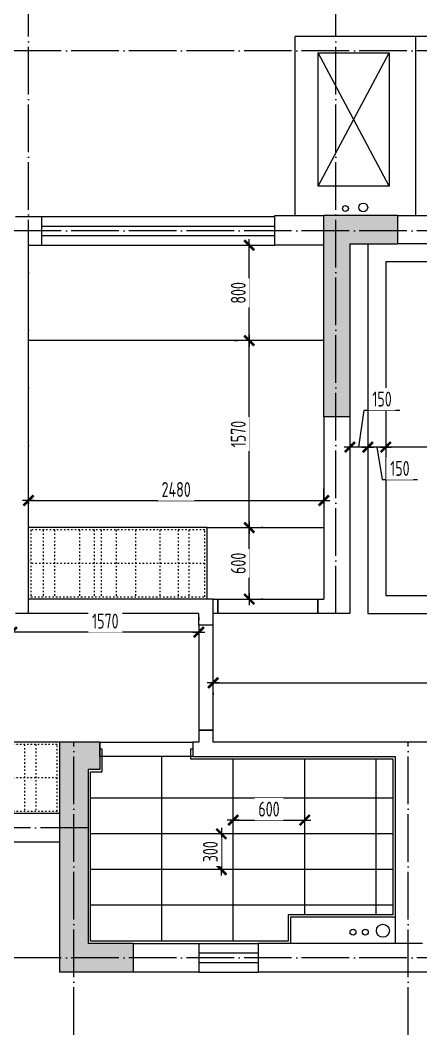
# Model space of a CAD drawing. Header units: inches. Extents: x 600 to 250244, y -404780 to 1000.
# Drawn here: x 165627 to 168992, y -306166 to -297677 of the extents above; entities that cross this region are included whole.
import ezdxf

# ---------------------------------------------------------------- set-up
doc = ezdxf.new("R2010")
doc.units = ezdxf.units.IN
doc.header["$MEASUREMENT"] = 0
doc.linetypes.add('ACAD_ISO03W100', pattern=[30, 12, -18])
doc.linetypes.add('DOTE', pattern=[2.42, 2, -0.2, 0.02, -0.2])
for name, color, linetype in [('D-ARCHI', 250, 'Continuous'), ('EVH 立面填充', 8, 'Continuous'), ('IBS-003-建筑窗框', 3, 'Continuous'), ('IBS-182-原建筑非承重墙', 150, 'Continuous'), ('IBS-200-原建筑承重墙柱', 200, 'Continuous'), ('IBS-63-原建筑窗', 63, 'Continuous'), ('IDS-030-造型完成面(看线)', 30, 'Continuous'), ('IDS-040-固定高家具', 40, 'Continuous'), ('IRC-30-天花轮廓线', 30, 'Continuous')]:
    doc.layers.add(name, color=color, linetype=linetype)
doc.layers.add('天棚材质标注', color=2, linetype='Continuous', lineweight=5)
doc.layers.add('门', color=65, linetype='Continuous', lineweight=13)
doc.styles.add('HBA-DIMT', font='ARCHS.SHX', dxfattribs={"width": 0.8})
doc.dimstyles.new('HBA_40', dxfattribs={"dimscale": 50, "dimtxt": 2.5, "dimasz": 0.1, "dimexe": 2, "dimexo": 2.5, "dimgap": 0.6, "dimtad": 1, "dimdec": 0, "dimrnd": 5, "dimzin": 0, "dimtxsty": 'HBA-DIMT', "dimblk": 'HBA_DIMENSION_TICK', "dimblk1": 'HBA_DIMENSION_TICK', "dimblk2": 'HBA_DIMENSION_TICK', "dimcen": 0.125, "dimclrd": 44, "dimclre": 44, "dimclrt": 2, "dimadec": 0, "dimazin": 0, "dimtfac": 1, "dimtdec": 0, "dimtix": 1, "dimtmove": 1, "dimatfit": 3, "dimldrblk": 'HBA_Leader_Dot', "dimfxl": 0, "dimtvp": 1, "dimtfill": 1, "dimtolj": 1, "dimtzin": 0, "dimarcsym": 0})

# ---------------------------------------------------------------- blocks, each defined once
blk = doc.blocks.new('HBA_DIMENSION_TICK')
at = {"color": 0, "linetype": 'ByBlock'}
for p, q in [((-10, 0), (0, 0)), ((0, 0), (10, 0))]:
    blk.add_line(p, q, dxfattribs=at)
at = {"color": 50, "linetype": 'ByBlock'}
blk.add_solid([(-10, -7), (-7, -10), (7, 10), (10, 7)], dxfattribs=at)
blk = doc.blocks.new('*D415')
at = {"layer": 'Defpoints', "color": 0, "transparency": 16777216}
for p in [(167247.1, -303194.5), (176307.1, -303194.5), (176307.1, -303237.6)]:
    blk.add_point(p, dxfattribs=at)
at = {"layer": '天棚材质标注', "color": 44, "lineweight": -2, "transparency": 16777216}
for p, q in [((167252.1, -303237.6), (176302.1, -303237.6)), ((167247.1, -303319.5), (167247.1, -303337.6)), ((176307.1, -303319.5), (176307.1, -303337.6))]:
    blk.add_line(p, q, dxfattribs=at)
at = {"layer": '天棚材质标注', "color": 44, "lineweight": -2, "transparency": 16777216, "xscale": 5, "yscale": 5, "zscale": 5, "rotation": 180}
blk.add_blockref('HBA_DIMENSION_TICK', (167247.1, -303237.6), dxfattribs=at)
at = {"layer": '天棚材质标注', "color": 44, "lineweight": -2, "transparency": 16777216, "xscale": 5, "yscale": 5, "zscale": 5}
blk.add_blockref('HBA_DIMENSION_TICK', (176307.1, -303237.6), dxfattribs=at)
at = {"layer": '天棚材质标注', "color": 2, "transparency": 16777216, "insert": (171777.1, -303145.1), "char_height": 125, "attachment_point": 5, "style": 'HBA-DIMT', "bg_fill": 3, "box_fill_scale": 1.25, "bg_fill_color": 256, "bg_fill_true_color": 13158600, "bg_fill_transparency": 0}
blk.add_mtext('\\A1;9060', dxfattribs=at)
blk = doc.blocks.new('HBA_Leader_Dot')
at = {"color": 0, "linetype": 'ByBlock'}
blk.add_line((-5, 0), (-10, 0), dxfattribs=at)
at = {"color": 0, "linetype": 'ByBlock', "const_width": 5}
blk.add_lwpolyline([(-2.5, 0, 1), (2.5, 0, 1)], format="xyb", close=True, dxfattribs=at)
blk = doc.blocks.new('*D424')
at = {"layer": 'Defpoints', "color": 0, "transparency": 16777216}
for p in [(168697.1, -301259.2), (168697.1, -301259.2), (173767.1, -301259.2)]:
    blk.add_point(p, dxfattribs=at)
at = {"layer": '天棚材质标注', "color": 44, "lineweight": -2, "transparency": 16777216}
for p, q in [((168697.1, -301134.2), (168697.1, -301159.2)), ((173767.1, -301134.2), (173767.1, -301159.2)), ((173762.1, -301259.2), (168702.1, -301259.2))]:
    blk.add_line(p, q, dxfattribs=at)
at = {"layer": '天棚材质标注', "color": 44, "lineweight": -2, "transparency": 16777216, "xscale": 5, "yscale": 5, "zscale": 5, "rotation": 180}
blk.add_blockref('HBA_DIMENSION_TICK', (168697.1, -301259.2), dxfattribs=at)
at = {"layer": '天棚材质标注', "color": 44, "lineweight": -2, "transparency": 16777216, "xscale": 5, "yscale": 5, "zscale": 5}
blk.add_blockref('HBA_DIMENSION_TICK', (173767.1, -301259.2), dxfattribs=at)
at = {"layer": '天棚材质标注', "color": 2, "transparency": 16777216, "insert": (171232.1, -301166.7), "char_height": 125, "attachment_point": 5, "style": 'HBA-DIMT', "bg_fill": 3, "box_fill_scale": 1.25, "bg_fill_color": 256, "bg_fill_true_color": 13158600, "bg_fill_transparency": 0}
blk.add_mtext('\\A1;5070', dxfattribs=at)
blk = doc.blocks.new('*D425')
at = {"layer": 'Defpoints', "color": 0, "transparency": 16777216}
for p in [(168547.1, -301259.2), (168547.1, -301259.2), (168697.1, -301259.2)]:
    blk.add_point(p, dxfattribs=at)
at = {"layer": '天棚材质标注', "color": 44, "lineweight": -2, "transparency": 16777216}
for p, q in [((168547.1, -301134.2), (168547.1, -301159.2)), ((168697.1, -301134.2), (168697.1, -301159.2)), ((168692.1, -301259.2), (168552.1, -301259.2)), ((168622.1, -301259.2), (168667.1, -301530.5)), ((168667.1, -301530.5), (168965.2, -301530.5))]:
    blk.add_line(p, q, dxfattribs=at)
at = {"layer": '天棚材质标注', "color": 44, "lineweight": -2, "transparency": 16777216, "xscale": 5, "yscale": 5, "zscale": 5, "rotation": 180}
blk.add_blockref('HBA_DIMENSION_TICK', (168547.1, -301259.2), dxfattribs=at)
at = {"layer": '天棚材质标注', "color": 2, "transparency": 16777216, "insert": (168816.1, -301438), "char_height": 125, "attachment_point": 5, "style": 'HBA-DIMT', "bg_fill": 3, "box_fill_scale": 1.25, "bg_fill_color": 256, "bg_fill_true_color": 13158600, "bg_fill_transparency": 0}
blk.add_mtext('\\A1;150', dxfattribs=at)
at = {"layer": '天棚材质标注', "color": 44, "lineweight": -2, "transparency": 16777216, "xscale": 5, "yscale": 5, "zscale": 5}
blk.add_blockref('HBA_DIMENSION_TICK', (168697.1, -301259.2), dxfattribs=at)
blk = doc.blocks.new('*D426')
at = {"layer": 'Defpoints', "color": 0, "transparency": 16777216}
for p in [(168397.1, -301259.2), (168397.1, -301259.2), (168547.1, -301259.2)]:
    blk.add_point(p, dxfattribs=at)
at = {"layer": '天棚材质标注', "color": 44, "lineweight": -2, "transparency": 16777216}
for p, q in [((168472.1, -301259.2), (168517.1, -300948.3)), ((168517.1, -300948.3), (168815.2, -300948.3)), ((168397.1, -301134.2), (168397.1, -301159.2)), ((168547.1, -301134.2), (168547.1, -301159.2)), ((168542.1, -301259.2), (168402.1, -301259.2))]:
    blk.add_line(p, q, dxfattribs=at)
at = {"layer": '天棚材质标注', "color": 44, "lineweight": -2, "transparency": 16777216, "xscale": 5, "yscale": 5, "zscale": 5, "rotation": 180}
blk.add_blockref('HBA_DIMENSION_TICK', (168397.1, -301259.2), dxfattribs=at)
at = {"layer": '天棚材质标注', "color": 44, "lineweight": -2, "transparency": 16777216, "xscale": 5, "yscale": 5, "zscale": 5}
blk.add_blockref('HBA_DIMENSION_TICK', (168547.1, -301259.2), dxfattribs=at)
at = {"layer": '天棚材质标注', "color": 2, "transparency": 16777216, "insert": (168666.1, -300855.8), "char_height": 125, "attachment_point": 5, "style": 'HBA-DIMT', "bg_fill": 3, "box_fill_scale": 1.25, "bg_fill_color": 256, "bg_fill_true_color": 13158600, "bg_fill_transparency": 0}
blk.add_mtext('\\A1;150', dxfattribs=at)
blk = doc.blocks.new('*D442')
at = {"layer": 'Defpoints', "color": 0, "transparency": 16777216}
for p in [(168016.8, -304389.7), (167416.8, -304504.5), (168016.8, -304504.5)]:
    blk.add_point(p, dxfattribs=at)
at = {"layer": '天棚材质标注', "color": 44, "lineweight": -2, "transparency": 16777216}
for p, q in [((167416.8, -304379.5), (167416.8, -304289.7)), ((168016.8, -304379.5), (168016.8, -304289.7)), ((167421.8, -304389.7), (168011.8, -304389.7))]:
    blk.add_line(p, q, dxfattribs=at)
at = {"layer": '天棚材质标注', "color": 44, "lineweight": -2, "transparency": 16777216, "xscale": 5, "yscale": 5, "zscale": 5, "rotation": 180}
blk.add_blockref('HBA_DIMENSION_TICK', (167416.8, -304389.7), dxfattribs=at)
at = {"layer": '天棚材质标注', "color": 44, "lineweight": -2, "transparency": 16777216, "xscale": 5, "yscale": 5, "zscale": 5}
blk.add_blockref('HBA_DIMENSION_TICK', (168016.8, -304389.7), dxfattribs=at)
at = {"layer": '天棚材质标注', "color": 2, "transparency": 16777216, "insert": (167716.8, -304297.2), "char_height": 125, "attachment_point": 5, "style": 'HBA-DIMT', "bg_fill": 3, "box_fill_scale": 1.25, "bg_fill_color": 256, "bg_fill_true_color": 13158600, "bg_fill_transparency": 0}
blk.add_mtext('\\A1;600', dxfattribs=at)
blk = doc.blocks.new('*D443')
at = {"layer": 'Defpoints', "color": 0, "transparency": 16777216}
for p in [(167416.8, -304504.5), (167416.8, -304804.5)]:
    blk.add_point(p, dxfattribs=at)
at = {"layer": '天棚材质标注', "color": 44, "lineweight": -2, "transparency": 16777216}
for p, q in [((167316.5, -304499.5), (167316.5, -304494.5)), ((167291.8, -304504.5), (167216.5, -304504.5)), ((167316.5, -304504.5), (167316.5, -304804.5)), ((167291.8, -304804.5), (167216.5, -304804.5)), ((167316.5, -304809.5), (167316.5, -304814.5))]:
    blk.add_line(p, q, dxfattribs=at)
at = {"layer": '天棚材质标注', "color": 44, "lineweight": -2, "transparency": 16777216, "xscale": 5, "yscale": 5, "zscale": 5}
for p, rotation in [((167316.5, -304504.5), 270), ((167316.5, -304804.5), 90)]:
    blk.add_blockref('HBA_DIMENSION_TICK', p, dxfattribs=dict(at, rotation=rotation))
at = {"layer": '天棚材质标注', "color": 2, "transparency": 16777216, "insert": (167224, -304654.5), "char_height": 125, "attachment_point": 5, "rotation": 90, "style": 'HBA-DIMT', "bg_fill": 3, "box_fill_scale": 1.25, "bg_fill_color": 256, "bg_fill_true_color": 13158600, "bg_fill_transparency": 0}
blk.add_mtext('\\A1;300', dxfattribs=at)
at = {"layer": 'Defpoints', "color": 0, "transparency": 16777216}
blk.add_point((167316.5, -304804.5), dxfattribs=at)
blk = doc.blocks.new('*D444')
at = {"layer": 'Defpoints', "color": 0, "transparency": 16777216}
for p in [(167541.5, -301934.5), (167551.2, -301934.5), (167541.5, -302534.5)]:
    blk.add_point(p, dxfattribs=at)
at = {"layer": '天棚材质标注', "color": 44, "lineweight": -2, "transparency": 16777216}
for p, q in [((167551.2, -302529.5), (167551.2, -301939.5)), ((167666.5, -301934.5), (167651.2, -301934.5)), ((167666.5, -302534.5), (167651.2, -302534.5))]:
    blk.add_line(p, q, dxfattribs=at)
at = {"layer": '天棚材质标注', "color": 44, "lineweight": -2, "transparency": 16777216, "xscale": 5, "yscale": 5, "zscale": 5}
for p, rotation in [((167551.2, -301934.5), 90), ((167551.2, -302534.5), 270)]:
    blk.add_blockref('HBA_DIMENSION_TICK', p, dxfattribs=dict(at, rotation=rotation))
at = {"layer": '天棚材质标注', "color": 2, "transparency": 16777216, "insert": (167458.7, -302234.5), "char_height": 125, "attachment_point": 5, "rotation": 90, "style": 'HBA-DIMT', "bg_fill": 3, "box_fill_scale": 1.25, "bg_fill_color": 256, "bg_fill_true_color": 13158600, "bg_fill_transparency": 0}
blk.add_mtext('\\A1;600', dxfattribs=at)
blk = doc.blocks.new('*D445')
at = {"layer": 'Defpoints', "color": 0, "transparency": 16777216}
for p in [(167551.2, -300364.5), (167551.2, -300364.5), (167541.5, -301934.5)]:
    blk.add_point(p, dxfattribs=at)
at = {"layer": '天棚材质标注', "color": 44, "lineweight": -2, "transparency": 16777216}
for p, q in [((167426.2, -300364.5), (167451.2, -300364.5)), ((167551.2, -301929.5), (167551.2, -300369.5)), ((167666.5, -301934.5), (167651.2, -301934.5))]:
    blk.add_line(p, q, dxfattribs=at)
at = {"layer": '天棚材质标注', "color": 44, "lineweight": -2, "transparency": 16777216, "xscale": 5, "yscale": 5, "zscale": 5}
for p, rotation in [((167551.2, -300364.5), 90), ((167551.2, -301934.5), 270)]:
    blk.add_blockref('HBA_DIMENSION_TICK', p, dxfattribs=dict(at, rotation=rotation))
at = {"layer": '天棚材质标注', "color": 2, "transparency": 16777216, "insert": (167458.7, -301149.5), "char_height": 125, "attachment_point": 5, "rotation": 90, "style": 'HBA-DIMT', "bg_fill": 3, "box_fill_scale": 1.25, "bg_fill_color": 256, "bg_fill_true_color": 13158600, "bg_fill_transparency": 0}
blk.add_mtext('\\A1;1570', dxfattribs=at)
blk = doc.blocks.new('*D446')
at = {"layer": 'Defpoints', "color": 0, "transparency": 16777216}
for p in [(167551.2, -299564.5), (167551.2, -299564.5), (167551.2, -300364.5)]:
    blk.add_point(p, dxfattribs=at)
at = {"layer": '天棚材质标注', "color": 44, "lineweight": -2, "transparency": 16777216}
for p, q in [((167426.2, -299564.5), (167451.2, -299564.5)), ((167551.2, -300359.5), (167551.2, -299569.5)), ((167426.2, -300364.5), (167451.2, -300364.5))]:
    blk.add_line(p, q, dxfattribs=at)
at = {"layer": '天棚材质标注', "color": 44, "lineweight": -2, "transparency": 16777216, "xscale": 5, "yscale": 5, "zscale": 5}
for p, rotation in [((167551.2, -299564.5), 90), ((167551.2, -300364.5), 270)]:
    blk.add_blockref('HBA_DIMENSION_TICK', p, dxfattribs=dict(at, rotation=rotation))
at = {"layer": '天棚材质标注', "color": 2, "transparency": 16777216, "insert": (167458.7, -299964.5), "char_height": 125, "attachment_point": 5, "rotation": 90, "style": 'HBA-DIMT', "bg_fill": 3, "box_fill_scale": 1.25, "bg_fill_color": 256, "bg_fill_true_color": 13158600, "bg_fill_transparency": 0}
blk.add_mtext('\\A1;800', dxfattribs=at)
blk = doc.blocks.new('*D447')
at = {"layer": 'Defpoints', "color": 0, "transparency": 16777216}
for p in [(168177.1, -301707.1), (165697.1, -301856.4), (168177.1, -301856.4)]:
    blk.add_point(p, dxfattribs=at)
at = {"layer": '天棚材质标注', "color": 44, "lineweight": -2, "transparency": 16777216}
for p, q in [((165697.1, -301731.4), (165697.1, -301607.1)), ((168177.1, -301731.4), (168177.1, -301607.1)), ((165702.1, -301707.1), (168172.1, -301707.1))]:
    blk.add_line(p, q, dxfattribs=at)
at = {"layer": '天棚材质标注', "color": 44, "lineweight": -2, "transparency": 16777216, "xscale": 5, "yscale": 5, "zscale": 5, "rotation": 180}
blk.add_blockref('HBA_DIMENSION_TICK', (165697.1, -301707.1), dxfattribs=at)
at = {"layer": '天棚材质标注', "color": 44, "lineweight": -2, "transparency": 16777216, "xscale": 5, "yscale": 5, "zscale": 5}
blk.add_blockref('HBA_DIMENSION_TICK', (168177.1, -301707.1), dxfattribs=at)
at = {"layer": '天棚材质标注', "color": 2, "transparency": 16777216, "insert": (166937.1, -301614.6), "char_height": 125, "attachment_point": 5, "style": 'HBA-DIMT', "bg_fill": 3, "box_fill_scale": 1.25, "bg_fill_color": 256, "bg_fill_true_color": 13158600, "bg_fill_transparency": 0}
blk.add_mtext('\\A1;2480', dxfattribs=at)
blk = doc.blocks.new('*D454')
at = {"layer": 'Defpoints', "color": 0, "transparency": 16777216}
for p in [(165557.1, -302811.9), (165557.1, -302811.9), (167126.8, -302811.9)]:
    blk.add_point(p, dxfattribs=at)
at = {"layer": '天棚材质标注', "color": 44, "lineweight": -2, "transparency": 16777216}
for p, q in [((165557.1, -302686.9), (165557.1, -302711.9)), ((167126.8, -302686.9), (167126.8, -302711.9)), ((167121.8, -302811.9), (165562.1, -302811.9))]:
    blk.add_line(p, q, dxfattribs=at)
at = {"layer": '天棚材质标注', "color": 44, "lineweight": -2, "transparency": 16777216, "xscale": 5, "yscale": 5, "zscale": 5, "rotation": 180}
blk.add_blockref('HBA_DIMENSION_TICK', (165557.1, -302811.9), dxfattribs=at)
at = {"layer": '天棚材质标注', "color": 44, "lineweight": -2, "transparency": 16777216, "xscale": 5, "yscale": 5, "zscale": 5}
blk.add_blockref('HBA_DIMENSION_TICK', (167126.8, -302811.9), dxfattribs=at)
at = {"layer": '天棚材质标注', "color": 2, "transparency": 16777216, "insert": (166341.9, -302719.4), "char_height": 125, "attachment_point": 5, "style": 'HBA-DIMT', "bg_fill": 3, "box_fill_scale": 1.25, "bg_fill_color": 256, "bg_fill_true_color": 13158600, "bg_fill_transparency": 0}
blk.add_mtext('\\A1;1570', dxfattribs=at)

msp = doc.modelspace()

# ---------------------------------------------------------------- hatches: boundary and pattern name
at = {"layer": 'EVH 立面填充'}
h = msp.add_hatch(color=256, dxfattribs=at)
h.dxf.hatch_style = 1
h.paths.add_polyline_path([(168397.1, -299554.5), (168797.1, -299554.5), (168797.1, -299314.5), (168177.1, -299314.5), (168177.1, -301004.5), (168397.1, -301004.5)])
h = msp.add_hatch(color=256, dxfattribs=at)
h.dxf.hatch_style = 1
h.paths.add_polyline_path([(165956.8, -305664.5), (166576.8, -305664.5), (166576.8, -305424.5), (166196.8, -305424.5), (166196.8, -303964.5), (166296.8, -303964.5), (166296.8, -303734.5), (165956.8, -303734.5)])

# ---------------------------------------------------------------- linework, layer by layer
at = {"layer": 'D-ARCHI', "color": 251, "linetype": 'DOTE', "lineweight": 5, "ltscale": 200}
for p, q in [((165697.1, -302654.5), (165697.1, -295114.3)), ((168277.1, -302654.5), (168277.1, -295114.3)), ((180007.1, -297934.3), (159679.8, -297934.3)), ((180007.1, -299444.5), (159667.1, -299444.5)), ((166076.8, -310062.8), (166076.8, -303734.5)), ((168886.8, -310062.8), (168886.8, -303734.5)), ((166196.8, -304454.5), (159679.8, -304454.5)), ((180007.1, -305544.5), (159679.8, -305544.5))]:
    msp.add_line(p, q, dxfattribs=at)
at = {"layer": 'IBS-003-建筑窗框', "color": 251, "ltscale": 10}
for p, q in [((174487.1, -297814.3), (168947.1, -297814.3)), ((168947.1, -297814.3), (168947.1, -299314.5)), ((165807.1, -299324.5), (167767.1, -299324.5)), ((165807.1, -299564.5), (167767.1, -299564.5)), ((167126.8, -305424.5), (167626.8, -305424.5)), ((167126.8, -305664.5), (167626.8, -305664.5))]:
    msp.add_line(p, q, dxfattribs=at)
at = {"layer": 'IBS-182-原建筑非承重墙'}
for p, q in [((167937.1, -299314.5), (167937.1, -297814.3)), ((168947.1, -297814.3), (167937.1, -297814.3)), ((168129.1, -299068.2), (168727.3, -297949.4)), ((168727.3, -299068.2), (168129.1, -297949.4)), ((165587.1, -299323.5), (165807.1, -299323.5)), ((165807.1, -299323.5), (165807.1, -299564.5)), ((167767.1, -299564.5), (167767.1, -299314.5)), ((167767.1, -299314.5), (168177.1, -299314.5)), ((168797.1, -299314.5), (169307.1, -299314.5)), ((165697.1, -302534.5), (165697.1, -299564.5)), ((165697.1, -299564.5), (165807.1, -299564.5)), ((168177.1, -299564.5), (167767.1, -299564.5)), ((169307.1, -299554.5), (168797.1, -299554.5)), ((168177.1, -300364.5), (165697.1, -300364.5)), ((168177.1, -301004.5), (168177.1, -302534.5)), ((168397.1, -301004.5), (168397.1, -302654.5)), ((167247.1, -302534.5), (165697.1, -302534.5)), ((167247.1, -302754.5), (167247.1, -302534.5)), ((168127.1, -302654.5), (168127.1, -302534.5)), ((168127.1, -302534.5), (168177.1, -302534.5)), ((167127.1, -302654.5), (165587.1, -302654.5)), ((167127.1, -302754.5), (167127.1, -302654.5)), ((168397.1, -302654.5), (168127.1, -302654.5)), ((167247.1, -302754.5), (167127.1, -302754.5)), ((167246.8, -303634.5), (167126.8, -303634.5)), ((167126.8, -303634.5), (167126.8, -303734.5)), ((167246.8, -303734.5), (167246.8, -303634.5)), ((167126.8, -303734.5), (167076.8, -303734.5)), ((167076.8, -303734.5), (167076.8, -303854.5)), ((170896.8, -303734.5), (167246.8, -303734.5)), ((167076.8, -303854.5), (168776.8, -303854.5)), ((168776.8, -303854.5), (168776.8, -305424.5)), ((165956.8, -304334.5), (163007.1, -304334.5)), ((165956.8, -304574.5), (163007.1, -304574.5)), ((167896.8, -305204.5), (167896.8, -305424.5)), ((168776.8, -305204.5), (167896.8, -305204.5)), ((166576.8, -305424.5), (167126.8, -305424.5)), ((167126.8, -305424.5), (167126.8, -305664.5)), ((169006.8, -305424.5), (167626.8, -305424.5)), ((167626.8, -305424.5), (167626.8, -305664.5)), ((167126.8, -305664.5), (166576.8, -305664.5)), ((170086.8, -305664.5), (167626.8, -305664.5))]:
    msp.add_line(p, q, dxfattribs=at)
for points in [[(168129.1, -297949.4), (168727.3, -297949.4), (168727.3, -299068.2), (168129.1, -299068.2)], [(167247.1, -302534.5), (167287.1, -302534.5), (167287.1, -302654.5), (167247.1, -302654.5)]]:
    msp.add_lwpolyline(points, close=True, dxfattribs=at)
for centre, radius in [((168359.3, -299256.6), 25), ((168508.2, -299248), 37.5), ((168673.9, -305317.9), 55), ((168422.5, -305329.3), 25), ((168525.8, -305329.3), 25)]:
    msp.add_circle(centre, radius, dxfattribs=at)
at = {"layer": 'IBS-200-原建筑承重墙柱', "ltscale": 0.02}
for p, q in [((168177.1, -301004.5), (168177.1, -299314.5)), ((168797.1, -299314.5), (168177.1, -299314.5)), ((168797.1, -299314.5), (168797.1, -299554.5)), ((168397.1, -299554.5), (168397.1, -301004.5)), ((168397.1, -299554.5), (168797.1, -299554.5)), ((168397.1, -301004.5), (168177.1, -301004.5)), ((166296.8, -303734.5), (165956.8, -303734.5)), ((165956.8, -303734.5), (165956.8, -305664.5)), ((166296.8, -303734.5), (166296.8, -303964.5)), ((166296.8, -303964.5), (166196.8, -303964.5)), ((166196.8, -303964.5), (166196.8, -305424.5)), ((166576.8, -305424.5), (166196.8, -305424.5)), ((166576.8, -305424.5), (166576.8, -305664.5)), ((166576.8, -305664.5), (165956.8, -305664.5))]:
    msp.add_line(p, q, dxfattribs=at)
at = {"layer": 'IBS-63-原建筑窗'}
for p, q in [((165807.1, -299404.5), (167767.1, -299404.5)), ((165807.1, -299484.5), (167767.1, -299484.5)), ((167126.8, -305504.5), (167626.8, -305504.5)), ((167126.8, -305584.5), (167626.8, -305584.5))]:
    msp.add_line(p, q, dxfattribs=at)
at = {"layer": 'IDS-030-造型完成面(看线)'}
msp.add_lwpolyline([(167076.8, -303794.5), (167056.8, -303794.5), (167056.8, -303874.5), (168756.8, -303874.5), (168756.8, -305184.5), (167876.8, -305184.5), (167876.8, -305404.5), (166216.8, -305404.5), (166216.8, -303984.5), (166316.8, -303984.5), (166316.8, -303794.5), (166296.8, -303794.5)], dxfattribs=at)
at = {"layer": 'IDS-040-固定高家具'}
for p, q in [((167197.1, -301934.5), (165697.1, -301934.5)), ((167197.1, -302534.5), (167197.1, -301934.5)), ((165956.8, -303734.5), (162607.1, -303734.5))]:
    msp.add_line(p, q, dxfattribs=at)
at = {"layer": 'IDS-040-固定高家具', "linetype": 'ACAD_ISO03W100'}
for p, q in [((165820.5, -301954.5), (165820.5, -302514.5)), ((165915.5, -301954.5), (165915.5, -302514.5)), ((166125.8, -301954.5), (166125.8, -302514.5)), ((166249.6, -301954.5), (166249.6, -302514.5)), ((166307.2, -301954.5), (166307.2, -302514.5)), ((166433.9, -301954.5), (166433.9, -302514.5)), ((166595.2, -301954.5), (166595.2, -302514.5)), ((166799.7, -301954.5), (166799.7, -302514.5)), ((166955.2, -301954.5), (166955.2, -302514.5)), ((167044.5, -301954.5), (167044.5, -302514.5)), ((167177.1, -302234.5), (165717.1, -302234.5)), ((165662.4, -303754.5), (165662.4, -304314.5)), ((165759.1, -303754.5), (165759.1, -304314.5)), ((165936.8, -304034.5), (162627.1, -304034.5))]:
    msp.add_line(p, q, dxfattribs=at)
for points in [[(165717.1, -302514.5), (167177.1, -302514.5), (167177.1, -301954.5), (165717.1, -301954.5)], [(162627.1, -304314.5), (165936.8, -304314.5), (165936.8, -303754.5), (162627.1, -303754.5)]]:
    msp.add_lwpolyline(points, close=True, dxfattribs=at)
at = {"layer": 'IRC-30-天花轮廓线'}
for p, q in [((168547.1, -299554.5), (168547.1, -302654.5)), ((167197.1, -301934.5), (168177.1, -301934.5)), ((168547.1, -302654.5), (173917.1, -302654.5)), ((166816.8, -305404.5), (166816.8, -303854.5)), ((167416.8, -305404.5), (167416.8, -303874.5)), ((168016.8, -305184.5), (168016.8, -303874.5)), ((168616.8, -305184.5), (168616.8, -303874.5)), ((168756.8, -304204.5), (166216.8, -304204.5)), ((168756.8, -304504.5), (166216.8, -304504.5)), ((168756.8, -304804.5), (166216.8, -304804.5)), ((168756.8, -305104.5), (166216.8, -305104.5))]:
    msp.add_line(p, q, dxfattribs=at)
msp.add_lwpolyline([(168697.1, -302504.5), (173767.1, -302504.5), (173767.1, -299704.5), (168697.1, -299704.5)], close=True, dxfattribs=at)
at = {"layer": '门', "color": 8, "lineweight": 5}
for points in [[(167287.1, -302534.5), (168127.1, -302534.5), (168127.1, -302654.5), (167287.1, -302654.5)], [(167126.8, -303634.5), (167247.1, -303634.5), (167247.1, -302754.5), (167126.8, -302754.5)], [(167076.8, -303854.5), (166296.8, -303854.5), (166296.8, -303734.5), (167076.8, -303734.5)]]:
    msp.add_lwpolyline(points, close=True, dxfattribs=at)

# ---------------------------------------------------------------- next in the draw order: dimensions: what is measured, and where the dimension line sits
at = {"layer": '天棚材质标注', "color": 6}
for base, p1, p2, picture, middle in [((168697.1, -301259.2), (173767.1, -301259.2), (168697.1, -301259.2), '*D424', (171232.1, -301166.7)), ((165557.1, -302811.9), (167126.8, -302811.9), (165557.1, -302811.9), '*D454', (166341.9, -302719.4)), ((176307.1, -303237.6), (167247.1, -303194.5), (176307.1, -303194.5), '*D415', (171777.1, -303145.1)), ((168016.8, -304389.7), (167416.8, -304504.5), (168016.8, -304504.5), '*D442', (167716.8, -304297.2))]:
    dim = msp.add_linear_dim(base=base, p1=p1, p2=p2, dimstyle='HBA_40', dxfattribs=at)
    dim.commit()
    dim.dimension.update_dxf_attribs({"geometry": picture, "text_midpoint": middle})
dim = msp.add_linear_dim(base=(167551.2, -301934.5), p1=(167541.5, -302534.5), p2=(167541.5, -301934.5), angle=90, dimstyle='HBA_40', dxfattribs=at)
dim.commit()
dim.dimension.update_dxf_attribs({"geometry": '*D444', "text_midpoint": (167458.7, -302234.5)})

# ---------------------------------------------------------------- next in the draw order: dimensions: what is measured, and where the dimension line sits
for base, p1, p2, picture, middle in [((167551.2, -300364.5), (167541.5, -301934.5), (167551.2, -300364.5), '*D445', (167458.7, -301149.5)), ((167316.5, -304804.5), (167416.8, -304504.5), (167416.8, -304804.5), '*D443', (167224, -304654.5))]:
    dim = msp.add_linear_dim(base=base, p1=p1, p2=p2, angle=90, dimstyle='HBA_40', dxfattribs=at)
    dim.commit()
    dim.dimension.update_dxf_attribs({"geometry": picture, "text_midpoint": middle})
dim = msp.add_linear_dim(base=(168547.1, -301259.2), p1=(168697.1, -301259.2), p2=(168547.1, -301259.2), dimstyle='HBA_40', dxfattribs=at)
dim.commit()
dim.dimension.update_dxf_attribs({"geometry": '*D425', "text_midpoint": (168697.1, -301530.5), "dimtype": 160})

# ---------------------------------------------------------------- next in the draw order: dimensions: what is measured, and where the dimension line sits
dim = msp.add_linear_dim(base=(167551.2, -299564.5), p1=(167551.2, -300364.5), p2=(167551.2, -299564.5), angle=90, dimstyle='HBA_40', dxfattribs=at)
dim.commit()
dim.dimension.update_dxf_attribs({"geometry": '*D446', "text_midpoint": (167458.7, -299964.5)})
dim = msp.add_linear_dim(base=(168397.1, -301259.2), p1=(168547.1, -301259.2), p2=(168397.1, -301259.2), dimstyle='HBA_40', dxfattribs=at)
dim.commit()
dim.dimension.update_dxf_attribs({"geometry": '*D426', "text_midpoint": (168547.1, -300948.3), "dimtype": 160})
dim = msp.add_linear_dim(base=(168177.1, -301707.1), p1=(165697.1, -301856.4), p2=(168177.1, -301856.4), dimstyle='HBA_40', dxfattribs=at)
dim.commit()
dim.dimension.update_dxf_attribs({"geometry": '*D447', "text_midpoint": (166937.1, -301614.6)})

doc.saveas('drawing.dxf')
